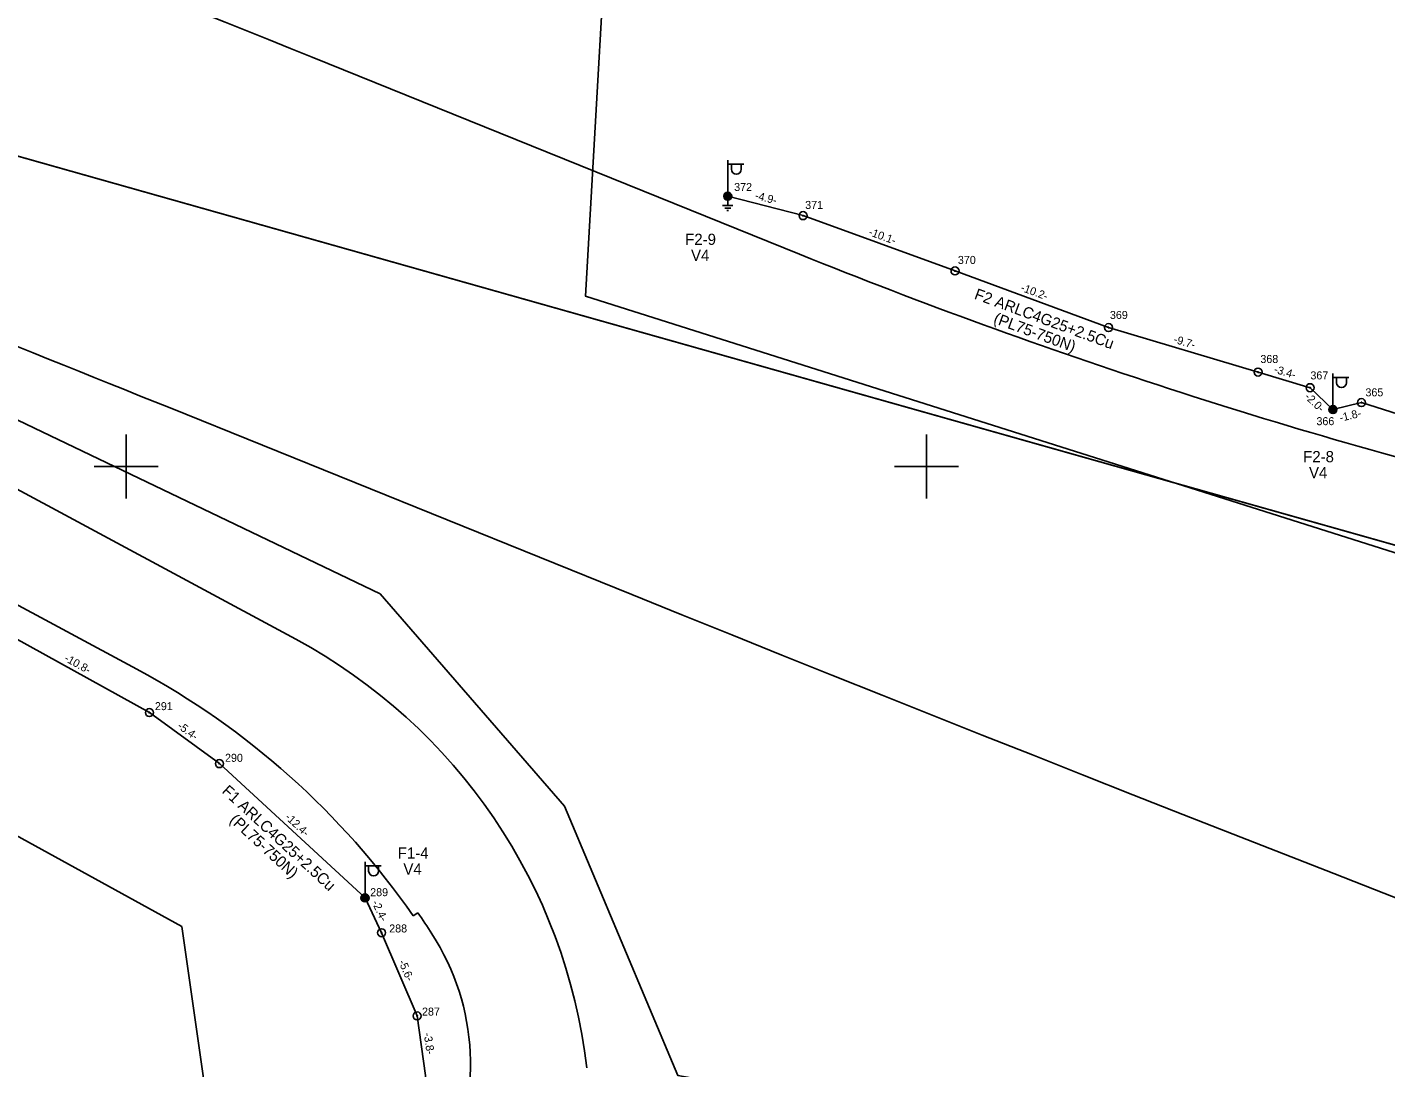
# Model space of a CAD drawing. Extents: x 528816 to 533196, y 6574767 to 6575847.
# Drawn here: x 529893.8 to 529978.7, y 6575312.4 to 6575377.5 of the extents above; entities that cross this region are included whole.
import ezdxf

# ---------------------------------------------------------------- set-up
doc = ezdxf.new("R2010")
doc.units = 0
for name, color, linetype in [('JOONSIDE', 7, 'Continuous'), ('KOORDPUNKT', 7, 'Continuous'), ('MOOTPIIR', 7, 'Continuous'), ('MPKAABEL', 7, 'Continuous'), ('PIIR', 7, 'Continuous'), ('POST', 7, 'Continuous'), ('TEE', 7, 'Continuous'), ('VORK', 7, 'Continuous')]:
    doc.layers.add(name, color=color, linetype=linetype)

msp = doc.modelspace()

# ---------------------------------------------------------------- linework, layer by layer
at = {"layer": 'KOORDPUNKT'}
for centre, radius in [((529937.581, 6575366.898), 0.25), ((529937.581, 6575366.898), 0.025), ((529937.581, 6575366.898), 0.0221), ((529937.581, 6575366.898), 0.0191), ((529937.581, 6575366.898), 0.0161), ((529937.581, 6575366.898), 0.0132), ((529937.581, 6575366.898), 0.0102), ((529937.581, 6575366.898), 0.00726), ((529937.581, 6575366.898), 0.0043), ((529942.285, 6575365.682), 0.25), ((529942.285, 6575365.682), 0.025), ((529942.285, 6575365.682), 0.0221), ((529942.285, 6575365.682), 0.0191), ((529942.285, 6575365.682), 0.0161), ((529942.285, 6575365.682), 0.0132), ((529942.285, 6575365.682), 0.0102), ((529942.285, 6575365.682), 0.00726), ((529942.285, 6575365.682), 0.0043), ((529951.777, 6575362.225), 0.25), ((529951.777, 6575362.225), 0.025), ((529951.777, 6575362.225), 0.0221), ((529951.777, 6575362.225), 0.0191), ((529951.777, 6575362.225), 0.0161), ((529951.777, 6575362.225), 0.0132), ((529951.777, 6575362.225), 0.0102), ((529951.777, 6575362.225), 0.00726), ((529951.777, 6575362.225), 0.0043), ((529961.368, 6575358.691), 0.25), ((529961.368, 6575358.691), 0.025), ((529961.368, 6575358.691), 0.0221), ((529961.368, 6575358.691), 0.0191), ((529961.368, 6575358.691), 0.0161), ((529961.368, 6575358.691), 0.0132), ((529961.368, 6575358.691), 0.0102), ((529961.368, 6575358.691), 0.00726), ((529961.368, 6575358.691), 0.0043), ((529970.709, 6575355.903), 0.25), ((529970.709, 6575355.903), 0.025), ((529970.709, 6575355.903), 0.0221), ((529970.709, 6575355.903), 0.0191), ((529970.709, 6575355.903), 0.0161), ((529970.709, 6575355.903), 0.0132), ((529970.709, 6575355.903), 0.0102), ((529970.709, 6575355.903), 0.00726), ((529970.709, 6575355.903), 0.0043), ((529973.958, 6575354.933), 0.25), ((529973.958, 6575354.933), 0.025), ((529973.958, 6575354.933), 0.0221), ((529973.958, 6575354.933), 0.0191), ((529973.958, 6575354.933), 0.0161), ((529973.958, 6575354.933), 0.0132), ((529973.958, 6575354.933), 0.0102), ((529973.958, 6575354.933), 0.00726), ((529973.958, 6575354.933), 0.0043), ((529977.167, 6575354.001), 0.25), ((529977.167, 6575354.001), 0.025), ((529977.167, 6575354.001), 0.0221), ((529977.167, 6575354.001), 0.0191), ((529977.167, 6575354.001), 0.0161), ((529977.167, 6575354.001), 0.0132), ((529977.167, 6575354.001), 0.0102), ((529977.167, 6575354.001), 0.00726), ((529977.167, 6575354.001), 0.0043), ((529975.385, 6575353.562), 0.25), ((529975.385, 6575353.562), 0.025), ((529975.385, 6575353.562), 0.0221), ((529975.385, 6575353.562), 0.0191), ((529975.385, 6575353.562), 0.0161), ((529975.385, 6575353.562), 0.0132), ((529975.385, 6575353.562), 0.0102), ((529975.385, 6575353.562), 0.00726), ((529975.385, 6575353.562), 0.0043), ((529901.455, 6575334.63), 0.25), ((529901.455, 6575334.63), 0.025), ((529901.455, 6575334.63), 0.0221), ((529901.455, 6575334.63), 0.0191), ((529901.455, 6575334.63), 0.0161), ((529901.455, 6575334.63), 0.0132), ((529901.455, 6575334.63), 0.0102), ((529901.455, 6575334.63), 0.00726), ((529901.455, 6575334.63), 0.0043), ((529905.826, 6575331.439), 0.25), ((529905.826, 6575331.439), 0.025), ((529905.826, 6575331.439), 0.0221), ((529905.826, 6575331.439), 0.0191), ((529905.826, 6575331.439), 0.0161), ((529905.826, 6575331.439), 0.0132), ((529905.826, 6575331.439), 0.0102), ((529905.826, 6575331.439), 0.00726), ((529905.826, 6575331.439), 0.0043), ((529914.923, 6575323.051), 0.25), ((529914.923, 6575323.051), 0.025), ((529914.923, 6575323.051), 0.0221), ((529914.923, 6575323.051), 0.0191), ((529914.923, 6575323.051), 0.0161), ((529914.923, 6575323.051), 0.0132), ((529914.923, 6575323.051), 0.0102), ((529914.923, 6575323.051), 0.00726), ((529914.923, 6575323.051), 0.0043), ((529915.959, 6575320.872), 0.25), ((529915.959, 6575320.872), 0.025), ((529915.959, 6575320.872), 0.0221), ((529915.959, 6575320.872), 0.0191), ((529915.959, 6575320.872), 0.0161), ((529915.959, 6575320.872), 0.0132), ((529915.959, 6575320.872), 0.0102), ((529915.959, 6575320.872), 0.00726), ((529915.959, 6575320.872), 0.0043), ((529918.179, 6575315.677), 0.25), ((529918.179, 6575315.677), 0.025), ((529918.179, 6575315.677), 0.0221), ((529918.179, 6575315.677), 0.0191), ((529918.179, 6575315.677), 0.0161), ((529918.179, 6575315.677), 0.0132), ((529918.179, 6575315.677), 0.0102), ((529918.179, 6575315.677), 0.00726), ((529918.179, 6575315.677), 0.0043)]:
    msp.add_circle(centre, radius, dxfattribs=at)
at = {"layer": 'MOOTPIIR'}
for points in [[(530001.285, 6575337.632), (529928.704, 6575360.645), (529930.474, 6575391.625), (529861.876, 6575424.817), (529769.608, 6575498.998), (529690.003, 6575507.101), (529690.003, 6575528.075), (529744.582, 6575555.484)], [(530003.497, 6575280.098), (529931.359, 6575280.541), (529849.484, 6575281.868), (529844.173, 6575303.554), (529905.248, 6575308.865), (529903.477, 6575321.257), (529810.981, 6575372.152), (529769.822, 6575391.625), (529775.575, 6575409.328), (529915.869, 6575342.057), (529927.376, 6575328.78), (529934.457, 6575311.963), (529980.041, 6575303.997)]]:
    msp.add_lwpolyline(points, dxfattribs=at)
at = {"layer": 'MPKAABEL'}
for points in [[(529820.306, 6575377.758), (529826.781, 6575374.536), (529833.801, 6575371.314), (529848.077, 6575363.883), (529850.095, 6575362.627), (529859.046, 6575357.711), (529866.47, 6575353.742), (529874.74, 6575349.325), (529883.123, 6575344.922), (529892.022, 6575339.849), (529901.455, 6575334.63), (529905.826, 6575331.439), (529914.923, 6575323.051), (529915.959, 6575320.872), (529918.179, 6575315.677), (529918.712, 6575311.953), (529918.324, 6575306.379), (529918.125, 6575305.44)], [(529820.306, 6575377.758), (529826.781, 6575374.536), (529833.801, 6575371.314), (529848.077, 6575363.883), (529850.095, 6575362.627), (529859.046, 6575357.711), (529866.47, 6575353.742), (529874.74, 6575349.325), (529883.123, 6575344.922), (529892.022, 6575339.849), (529901.455, 6575334.63), (529905.826, 6575331.439), (529914.923, 6575323.051), (529915.959, 6575320.872), (529918.179, 6575315.677), (529918.712, 6575311.953), (529918.324, 6575306.379), (529918.125, 6575305.44)], [(529937.581, 6575366.898), (529942.285, 6575365.682), (529951.777, 6575362.225), (529961.368, 6575358.691), (529970.709, 6575355.903), (529973.958, 6575354.933), (529975.385, 6575353.562), (529977.167, 6575354.001), (529981.749, 6575352.547), (529989.13, 6575350.169), (530010.728, 6575344.993), (530012.55, 6575344.585)], [(529937.581, 6575366.898), (529942.285, 6575365.682), (529951.777, 6575362.225), (529961.368, 6575358.691), (529970.709, 6575355.903), (529973.958, 6575354.933), (529975.385, 6575353.562), (529977.167, 6575354.001), (529981.749, 6575352.547), (529989.13, 6575350.169), (530010.728, 6575344.993), (530012.55, 6575344.585)], [(529937.899, 6575366.309), (529937.264, 6575366.309)], [(529937.765, 6575366.159), (529937.398, 6575366.159)], [(529937.632, 6575366.009), (529937.532, 6575366.009)], [(529937.581, 6575366.648), (529937.581, 6575366.309)]]:
    msp.add_lwpolyline(points, dxfattribs=at)
at = {"layer": 'PIIR'}
for points in [[(530164.347, 6575374.786), (530153.92, 6575338.4), (530182.76, 6575330.14), (530201.97, 6575324.63), (530221.19, 6575319.12), (530240.41, 6575313.61), (530259.63, 6575308.1), (530278.85, 6575302.59), (530298.07, 6575297.07), (530317.33, 6575291.48), (530336.55, 6575285.97), (530355.77, 6575280.46), (530374.99, 6575274.95), (530393.86, 6575269.6), (530422.7, 6575261.33), (530433.47, 6575298.82), (530443.88, 6575279.05), (530455.86, 6575268.15), (530491.61, 6575255.39), (530470.09, 6575205.98), (530185.04, 6575286.93), (529572.28, 6575460.11), (529761.518, 6575570.08)], [(531020.33, 6575014.24), (530966.07, 6575030.24), (530793.5, 6575079.3), (530278.67, 6575225.64), (530265.8, 6575197.59), (530166.23, 6575226.19), (530152.8, 6575230.08), (530063.81, 6575254.65), (529885.42, 6575305.46), (529685.86, 6575362.65), (529644.23, 6575374.4), (529496.38, 6575415.64), (529572.28, 6575460.11), (530185.04, 6575286.93), (530470.09, 6575205.98), (530493.49, 6575199.35), (530487.53, 6575185.69), (530728.61, 6575117.21), (530740.69, 6575113.94), (530801.34, 6575096.61), (530968.39, 6575049.03), (530969.25, 6575061.78), (530969.57, 6575066.46)], [(530920.711, 6575043.135), (530793.5, 6575079.3), (530278.67, 6575225.64), (530265.8, 6575197.59), (530166.23, 6575226.19), (530152.8, 6575230.08), (530063.81, 6575254.65), (529885.42, 6575305.46), (529685.86, 6575362.65), (529644.23, 6575374.4), (529496.38, 6575415.64), (529572.28, 6575460.11), (530185.04, 6575286.93), (530470.09, 6575205.98), (530493.49, 6575199.35), (530487.53, 6575185.69), (530728.61, 6575117.21), (530740.69, 6575113.94), (530801.34, 6575096.61), (530931.027, 6575059.672)]]:
    msp.add_lwpolyline(points, dxfattribs=at)
at = {"layer": 'POST'}
for p, q in [((529937.581, 6575367.148), (529937.581, 6575369.148)), ((529937.581, 6575368.898), (529938.581, 6575368.898)), ((529937.808, 6575368.577), (529937.808, 6575368.898)), ((529938.421, 6575368.577), (529938.421, 6575368.898)), ((529937.581, 6575366.898), (529937.581, 6575366.898)), ((529975.385, 6575353.813), (529975.385, 6575355.813)), ((529975.385, 6575355.563), (529976.385, 6575355.563)), ((529975.612, 6575355.242), (529975.612, 6575355.563)), ((529976.225, 6575355.242), (529976.225, 6575355.563)), ((529975.385, 6575353.562), (529975.385, 6575353.562)), ((529914.923, 6575323.302), (529914.923, 6575325.302)), ((529914.923, 6575325.052), (529915.923, 6575325.052)), ((529915.15, 6575324.731), (529915.15, 6575325.052)), ((529915.763, 6575324.731), (529915.763, 6575325.052)), ((529914.923, 6575323.051), (529914.923, 6575323.051))]:
    msp.add_line(p, q, dxfattribs=at)
for centre, radius in [((529937.581, 6575366.898), 0.25), ((529937.581, 6575366.898), 0.225), ((529937.581, 6575366.898), 0.2), ((529937.581, 6575366.898), 0.175), ((529937.581, 6575366.898), 0.15), ((529937.581, 6575366.898), 0.125), ((529937.581, 6575366.898), 0.1), ((529937.581, 6575366.898), 0.075), ((529937.581, 6575366.898), 0.05), ((529937.581, 6575366.898), 0.025), ((529975.385, 6575353.562), 0.25), ((529975.385, 6575353.562), 0.225), ((529975.385, 6575353.562), 0.2), ((529975.385, 6575353.562), 0.175), ((529975.385, 6575353.562), 0.15), ((529975.385, 6575353.562), 0.125), ((529975.385, 6575353.562), 0.1), ((529975.385, 6575353.562), 0.075), ((529975.385, 6575353.562), 0.05), ((529975.385, 6575353.562), 0.025), ((529914.923, 6575323.051), 0.25), ((529914.923, 6575323.051), 0.225), ((529914.923, 6575323.051), 0.2), ((529914.923, 6575323.051), 0.175), ((529914.923, 6575323.051), 0.15), ((529914.923, 6575323.051), 0.125), ((529914.923, 6575323.051), 0.1), ((529914.923, 6575323.051), 0.075), ((529914.923, 6575323.051), 0.05), ((529914.923, 6575323.051), 0.025)]:
    msp.add_circle(centre, radius, dxfattribs=at)
for centre in [(529938.115, 6575368.577), (529975.919, 6575355.242), (529915.457, 6575324.731)]:
    msp.add_arc(centre, 0.306, 180, 0, dxfattribs=at)
at = {"layer": 'TEE'}
for points in [[(529841.368, 6575376.479), (529910.595, 6575339.216)], [(529911.619, 6575375.586), (529942.066, 6575363.275)], [(529900.665, 6575337.35), (529838.358, 6575370.888)], [(529931.58, 6575342.004), (529902.745, 6575353.664)], [(529918.218, 6575322.126), (529917.93, 6575321.926)]]:
    msp.add_lwpolyline(points, dxfattribs=at)
for centre, radius, start, end in [((530019.415, 6575402.462), 66.012, 300.6133, 300.6133), ((528969.487, 6573045.604), 2513.25, 67.983978, 72.262346), ((528969.488, 6573045.604), 2489.6, 67.984198, 69.491332), ((530073.114, 6575687.437), 349.65, 247.98812, 256.05196), ((531434.928, 6579059.968), 4010.4, 247.984198, 254.147128), ((529894.006, 6575308.397), 35, 6.61954, 61.70767), ((529877.132, 6575293.631), 49.65, 34.74266, 61.70767), ((529877.132, 6575293.631), 50, 32.91887, 34.74266), ((529906.512, 6575312.652), 15, 272.43657, 32.91887)]:
    msp.add_arc(centre, radius, start, end, dxfattribs=at)
at = {"layer": 'VORK'}
for p, q in [((529900, 6575352), (529900, 6575348)), ((529950, 6575352), (529950, 6575348)), ((529898, 6575350), (529902, 6575350)), ((529948, 6575350), (529952, 6575350))]:
    msp.add_line(p, q, dxfattribs=at)

# ---------------------------------------------------------------- texts
at = {"layer": 'JOONSIDE'}
for s, rotation, p in [('-4.9-', 345.50466, (529939.246, 6575366.726)), ('-10.1-', 339.9883, (529946.341, 6575364.471)), ('-10.2-', 339.77265, (529955.838, 6575360.995)), ('-9.7-', 343.38126, (529965.391, 6575357.751)), ('-3.4-', 343.37683, (529971.662, 6575355.879)), ('-2.0-', 316.16705, (529973.578, 6575354.317)), ('-1.8-', 13.82795, (529975.852, 6575352.797)), ('-10.8-', 331.04554, (529896.094, 6575337.882)), ('-5.4-', 323.8691, (529903.162, 6575333.693)), ('-12.4-', 317.32529, (529909.883, 6575328.039)), ('-2.4-', 295.41281, (529915.335, 6575322.769)), ('-5.6-', 293.13866, (529917.004, 6575319.062)), ('-3.8-', 278.14518, (529918.587, 6575314.593))]:
    msp.add_text(s, height=0.5, rotation=rotation, dxfattribs=at).set_placement(p)
at = {"layer": 'KOORDPUNKT'}
for s, p in [('372', (529937.983, 6575367.223)), ('371', (529942.419, 6575366.102)), ('370', (529951.958, 6575362.664)), ('369', (529961.454, 6575359.226)), ('368', (529970.852, 6575356.476)), ('367', (529973.977, 6575355.449)), ('365', (529977.415, 6575354.392)), ('366', (529974.354, 6575352.589)), ('291', (529901.799, 6575334.783)), ('290', (529906.179, 6575331.554)), ('289', (529915.248, 6575323.157)), ('288', (529916.436, 6575320.891)), ('287', (529918.485, 6575315.696))]:
    msp.add_text(s, height=0.5, dxfattribs=at).set_placement(p)
at = {"layer": 'MPKAABEL'}
for s, rotation, p in [('F2 ARLC4G25+2.5Cu', 339.77265, (529952.932, 6575360.499)), ('(PL75-750N)', 339.77265, (529954.13, 6575358.992)), ('F1 ARLC4G25+2.5Cu', 317.32529, (529905.936, 6575329.655)), ('(PL75-750N)', 317.32529, (529906.416, 6575327.852))]:
    msp.add_text(s, height=0.7, rotation=rotation, dxfattribs=at).set_placement(p)
at = {"layer": 'POST'}
for s, p in [('F2-9', (529934.921, 6575363.853)), ('V4', (529935.289, 6575362.853)), ('F2-8', (529973.522, 6575350.275)), ('V4', (529973.89, 6575349.275)), ('F1-4', (529916.971, 6575325.502)), ('V4', (529917.321, 6575324.502))]:
    msp.add_text(s, height=0.7, dxfattribs=at).set_placement(p)

doc.saveas('drawing.dxf')
